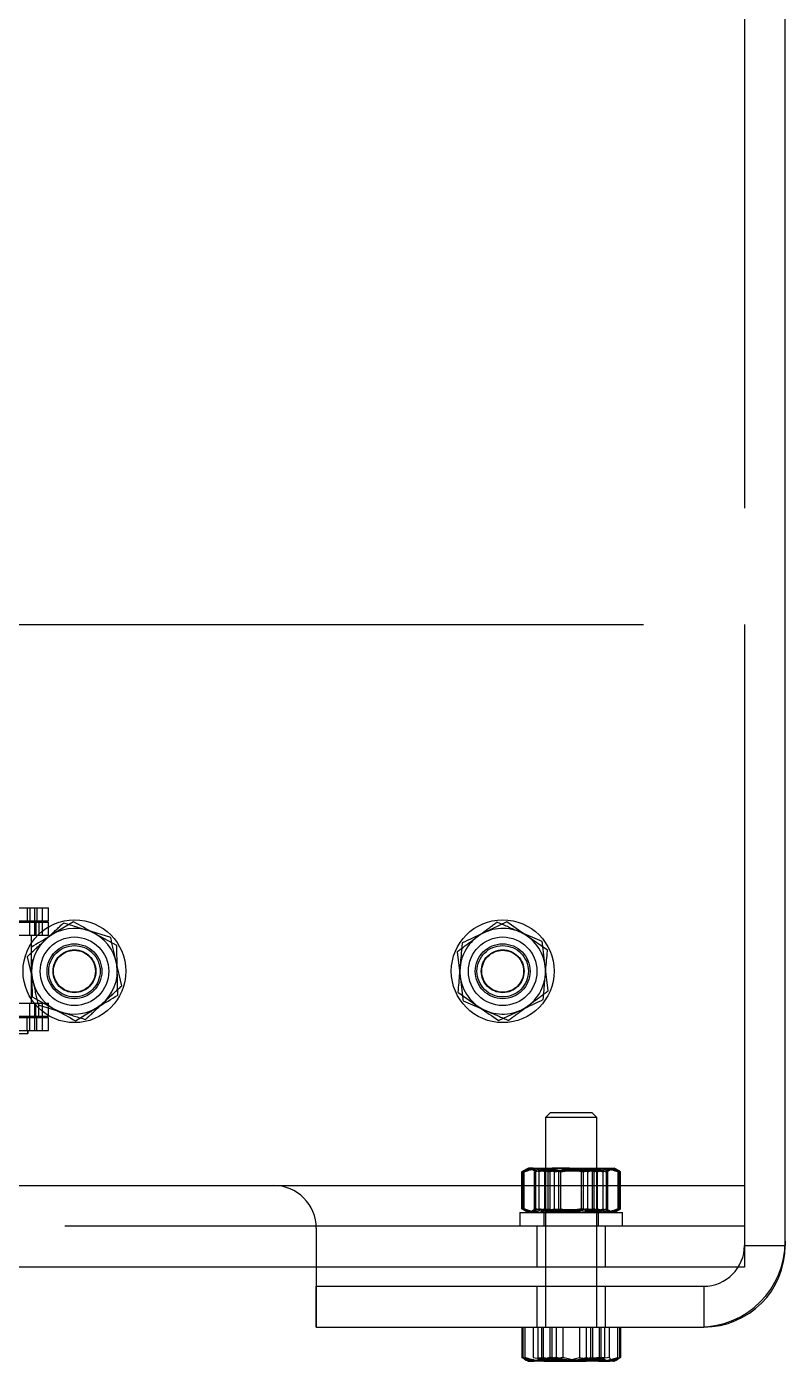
# Model space of a CAD drawing. Header units: metres. Extents: x 0 to 21025, y 0 to 14850.
# Drawn here: x 6456.7 to 6545.3, y 9035.6 to 9191.4 of the extents above; entities that cross this region are included whole.
import ezdxf

# ---------------------------------------------------------------- set-up
doc = ezdxf.new("R2010")
doc.units = ezdxf.units.M
doc.header["$LTSCALE"] = 25
doc.linetypes.add('HIDDEN2', pattern=[4.7625, 3.175, -1.5875])
doc.layers.add('SL4', color=4, linetype='Continuous')
doc.layers.add('ST1', color=7, linetype='HIDDEN2')

msp = doc.modelspace()

# ---------------------------------------------------------------- linework, layer by layer
at = {"layer": 'SL4'}
for p, q in [((6545.277, 9049.624), (6545.277, 9333.144)), ((6462.155, 9086.916), (6459.686, 9085.42)), ((6512.766, 9086.896), (6510.153, 9085.67)), ((6467.215, 9084.135), (6464.685, 9085.525)), ((6517.503, 9083.596), (6515.135, 9085.246)), ((6457.338, 9078.152), (6459.868, 9076.762)), ((6507.05, 9078.691), (6509.419, 9077.041)), ((6462.398, 9075.371), (6464.867, 9076.867)), ((6511.787, 9075.391), (6514.401, 9076.617)), ((6330.277, 9056.144), (6485.517, 9056.144)), ((6490.517, 9051.144), (6490.517, 9039.624)), ((6545.265, 9049.146), (6545.277, 9049.146)), ((6490.517, 9046.619), (5540.514, 9046.619)), ((6490.514, 9044.384), (6490.517, 9044.384)), ((6490.514, 9039.621), (6490.514, 9044.384)), ((6490.514, 9039.621), (6535.752, 9039.621)), ((6490.517, 9039.624), (6535.277, 9039.624)), ((6514.521, 9039.621), (6514.521, 9036.068)), ((6514.545, 9039.621), (6514.545, 9036.068)), ((6514.634, 9039.621), (6514.634, 9036.068)), ((6514.862, 9039.621), (6514.862, 9036.068)), ((6519.304, 9039.621), (6519.304, 9036.068)), ((6524.719, 9039.621), (6524.719, 9036.068)), ((6525.692, 9039.621), (6525.692, 9036.068)), ((6525.919, 9039.621), (6525.919, 9036.068)), ((6526.009, 9039.621), (6526.009, 9036.068)), ((6526.032, 9039.621), (6526.032, 9036.068)), ((6535.752, 9039.635), (6535.752, 9039.621)), ((6514.545, 9036.068), (6514.705, 9035.99)), ((6514.634, 9036.068), (6515.038, 9035.816)), ((6519.304, 9036.068), (6517.083, 9035.621)), ((6524.719, 9036.068), (6522.011, 9035.621)), ((6525.527, 9035.766), (6525.714, 9035.873)), ((6525.714, 9035.873), (6525.815, 9035.932)), ((6525.919, 9036.068), (6525.802, 9035.966)), ((6515.026, 9035.766), (6515.204, 9035.663)), ((6515.204, 9035.663), (6515.277, 9035.621)), ((6517.083, 9035.621), (6522.011, 9035.621)), ((6525.205, 9035.621), (6522.011, 9035.621)), ((6525.277, 9035.621), (6525.527, 9035.766))]:
    msp.add_line(p, q, dxfattribs=at)
for centre, radius, start, end in [((6462.277, 9081.144), 5, 61.20288, 121.20288), ((6512.277, 9081.144), 5, 115.13734, 175.13734), ((6512.277, 9081.144), 5, 55.13734, 115.13734), ((6462.277, 9081.144), 5, 121.20288, 181.20288), ((6462.277, 9081.144), 5, 1.20288, 61.20288), ((6512.277, 9081.144), 5, 355.13734, 55.13734), ((6462.277, 9081.144), 5, 181.20288, 241.20288), ((6462.277, 9081.144), 5, 301.20288, 1.20288), ((6512.277, 9081.144), 5, 175.13734, 235.13734), ((6512.277, 9081.144), 5, 295.13734, 355.13734), ((6462.277, 9081.144), 5, 241.20288, 301.20288), ((6512.277, 9081.144), 5, 235.13734, 295.13734), ((6485.517, 9051.144), 5, 0, 90), ((6535.277, 9049.624), 10, 270, 0), ((6535.752, 9049.146), 9.525, 270, 0)]:
    msp.add_arc(centre, radius, start, end, dxfattribs=at)
for points, knots in [([(6464.685, 9085.525), (6464.625, 9085.558), (6463.771, 9086.028), (6462.934, 9086.488), (6462.155, 9086.916)], [0, 0, 0, 0, 0.07020058, 1, 1, 1, 1]), ([(6510.153, 9085.67), (6510.091, 9085.641), (6509.208, 9085.227), (6508.343, 9084.821), (6507.539, 9084.444)], [0, 0, 0, 0, 0.0702006, 1, 1, 1, 1]), ([(6515.135, 9085.246), (6515.079, 9085.285), (6514.279, 9085.843), (6513.495, 9086.389), (6512.766, 9086.896)], [0, 0, 0, 0, 0.0702006, 1, 1, 1, 1]), ([(6459.686, 9085.42), (6459.628, 9085.385), (6458.794, 9084.88), (6457.977, 9084.385), (6457.217, 9083.925)], [0, 0, 0, 0, 0.07020058, 1, 1, 1, 1]), ([(6467.276, 9081.249), (6467.259, 9082.019), (6467.239, 9082.997), (6467.219, 9083.936), (6467.215, 9084.135)], [0, 0, 0, 0, 0.7889992, 1, 1, 1, 1]), ([(6507.539, 9084.444), (6507.523, 9084.246), (6507.443, 9083.31), (6507.36, 9082.336), (6507.295, 9081.567)], [0, 0, 0, 0, 0.2110008, 1, 1, 1, 1]), ([(6457.217, 9083.925), (6457.221, 9083.726), (6457.241, 9082.787), (6457.262, 9081.81), (6457.278, 9081.039)], [0, 0, 0, 0, 0.21100076, 1, 1, 1, 1]), ([(6517.259, 9080.72), (6517.324, 9081.488), (6517.407, 9082.462), (6517.487, 9083.398), (6517.503, 9083.596)], [0, 0, 0, 0, 0.7889992, 1, 1, 1, 1]), ([(6457.278, 9081.039), (6457.283, 9080.812), (6457.303, 9079.836), (6457.323, 9078.884), (6457.338, 9078.152)], [0, 0, 0, 0, 0.2318493, 1, 1, 1, 1]), ([(6467.336, 9078.362), (6467.321, 9079.094), (6467.301, 9080.046), (6467.28, 9081.022), (6467.276, 9081.249)], [0, 0, 0, 0, 0.7681507, 1, 1, 1, 1]), ([(6507.295, 9081.567), (6507.275, 9081.342), (6507.193, 9080.368), (6507.112, 9079.42), (6507.05, 9078.691)], [0, 0, 0, 0, 0.2318493, 1, 1, 1, 1]), ([(6517.014, 9077.843), (6517.076, 9078.572), (6517.157, 9079.521), (6517.239, 9080.494), (6517.259, 9080.72)], [0, 0, 0, 0, 0.7681507, 1, 1, 1, 1]), ([(6464.867, 9076.867), (6464.926, 9076.902), (6465.759, 9077.407), (6466.576, 9077.902), (6467.336, 9078.362)], [0, 0, 0, 0, 0.0702006, 1, 1, 1, 1]), ([(6514.401, 9076.617), (6514.463, 9076.646), (6515.345, 9077.06), (6516.21, 9077.466), (6517.014, 9077.843)], [0, 0, 0, 0, 0.0702006, 1, 1, 1, 1]), ([(6459.868, 9076.762), (6459.928, 9076.729), (6460.782, 9076.259), (6461.619, 9075.799), (6462.398, 9075.371)], [0, 0, 0, 0, 0.07020058, 1, 1, 1, 1]), ([(6509.419, 9077.041), (6509.475, 9077.002), (6510.275, 9076.445), (6511.058, 9075.899), (6511.787, 9075.391)], [0, 0, 0, 0, 0.0702006, 1, 1, 1, 1]), ([(6517.083, 9035.621), (6517.03, 9035.622), (6516.28, 9035.628), (6515.545, 9035.856), (6514.862, 9036.068)], [0, 0, 0, 0, 0.0702006, 1, 1, 1, 1]), ([(6522.011, 9035.621), (6521.947, 9035.622), (6521.033, 9035.628), (6520.137, 9035.856), (6519.304, 9036.068)], [0, 0, 0, 0, 0.0702006, 1, 1, 1, 1]), ([(6525.205, 9035.621), (6525.167, 9035.626), (6525.002, 9035.647), (6524.842, 9035.885), (6524.719, 9036.068)], [0, 0, 0, 0, 0.2318493, 1, 1, 1, 1]), ([(6525.692, 9036.068), (6525.658, 9036.012), (6525.5, 9035.749), (6525.335, 9035.677), (6525.205, 9035.621)], [0, 0, 0, 0, 0.2110008, 1, 1, 1, 1])]:
    msp.add_open_spline(points, degree=3, knots=knots, dxfattribs=at)
at = {"layer": 'ST1'}
for p, q in [((6540.514, 9333.621), (6540.514, 9049.146)), ((6330.271, 9121.619), (6540.514, 9121.619)), ((6540.514, 9121.619), (6540.514, 9056.144)), ((6453.831, 9088.541), (6457.642, 9088.541)), ((6456.746, 9088.541), (6456.746, 9087.021)), ((6457.077, 9088.541), (6457.077, 9087.021)), ((6457.642, 9088.541), (6457.87, 9088.541)), ((6457.642, 9087.021), (6457.642, 9088.541)), ((6457.87, 9088.541), (6457.87, 9087.021)), ((6457.87, 9088.541), (6459.229, 9088.541)), ((6458.541, 9087.021), (6458.541, 9088.541)), ((6459.229, 9087.021), (6459.229, 9088.541)), ((6453.831, 9087.021), (6457.642, 9087.021)), ((6455.536, 9086.869), (6457.642, 9086.869)), ((6457.024, 9086.869), (6457.024, 9085.349)), ((6457.642, 9087.021), (6457.87, 9087.021)), ((6457.642, 9086.869), (6459.229, 9086.869)), ((6457.642, 9085.349), (6457.642, 9086.869)), ((6457.782, 9086.869), (6457.782, 9085.349)), ((6457.87, 9087.021), (6459.229, 9087.021)), ((6458.127, 9086.869), (6458.127, 9085.349)), ((6458.541, 9085.349), (6458.541, 9086.869)), ((6459.229, 9085.349), (6459.229, 9086.869)), ((6466.51, 9085.07), (6463.751, 9085.921)), ((6516.901, 9084.601), (6514.248, 9085.739)), ((6455.536, 9085.349), (6457.642, 9085.349)), ((6457.269, 9077.419), (6457.269, 9085.349)), ((6457.642, 9085.349), (6459.229, 9085.349)), ((6456.76, 9082.846), (6457.402, 9080.032)), ((6506.971, 9083.42), (6507.312, 9080.553)), ((6467.793, 9079.441), (6467.151, 9082.255)), ((6517.583, 9078.868), (6517.242, 9081.734)), ((6455.536, 9077.419), (6457.642, 9077.419)), ((6457.024, 9077.419), (6457.024, 9075.899)), ((6457.573, 9077.419), (6459.229, 9077.419)), ((6457.642, 9075.899), (6457.642, 9077.419)), ((6457.782, 9075.899), (6457.782, 9077.419)), ((6458.044, 9077.217), (6460.802, 9076.366)), ((6458.127, 9075.899), (6458.127, 9077.419)), ((6458.541, 9075.899), (6458.541, 9077.419)), ((6459.229, 9075.899), (6459.229, 9077.419)), ((6507.653, 9077.686), (6510.306, 9076.548)), ((6453.831, 9075.747), (6457.642, 9075.747)), ((6455.536, 9075.899), (6457.642, 9075.899)), ((6456.746, 9074.227), (6456.746, 9075.747)), ((6457.077, 9074.227), (6457.077, 9075.747)), ((6457.642, 9075.899), (6459.229, 9075.899)), ((6457.642, 9075.747), (6457.87, 9075.747)), ((6457.642, 9074.227), (6457.642, 9075.747)), ((6457.87, 9074.227), (6457.87, 9075.747)), ((6457.87, 9075.747), (6459.229, 9075.747)), ((6458.541, 9074.227), (6458.541, 9075.747)), ((6459.229, 9074.227), (6459.229, 9075.747)), ((6453.831, 9074.227), (6457.642, 9074.227)), ((6455.247, 9073.894), (6456.834, 9073.894)), ((6456.834, 9073.894), (6456.834, 9074.227)), ((6456.861, 9073.894), (6456.834, 9073.894)), ((6456.861, 9073.894), (6456.861, 9074.227)), ((6457.642, 9074.227), (6457.87, 9074.227)), ((6457.87, 9074.227), (6459.229, 9074.227)), ((6517.831, 9064.621), (6517.277, 9064.067)), ((6523.277, 9064.067), (6517.277, 9064.067)), ((6517.277, 9064.067), (6517.277, 9039.621)), ((6522.722, 9064.621), (6517.831, 9064.621)), ((6523.277, 9064.067), (6522.722, 9064.621)), ((6523.277, 9039.621), (6523.277, 9064.067)), ((6514.508, 9053.428), (6514.508, 9057.734)), ((6514.965, 9057.916), (6514.596, 9057.734)), ((6514.596, 9053.428), (6514.596, 9057.734)), ((6515.277, 9058.181), (6514.612, 9057.797)), ((6514.717, 9053.428), (6514.717, 9057.734)), ((6514.785, 9053.428), (6514.785, 9057.734)), ((6515.277, 9058.181), (6515.853, 9058.181)), ((6516.148, 9057.734), (6515.433, 9058.181)), ((6516.543, 9057.734), (6515.57, 9058.181)), ((6517.198, 9057.734), (6515.853, 9058.181)), ((6515.853, 9058.181), (6520.083, 9058.181)), ((6515.987, 9053.428), (6515.987, 9057.734)), ((6516.148, 9053.428), (6516.148, 9057.734)), ((6516.543, 9053.428), (6516.543, 9057.734)), ((6517.198, 9053.428), (6517.198, 9057.734)), ((6517.277, 9058.181), (6517.777, 9057.831)), ((6517.586, 9057.734), (6520.471, 9058.181)), ((6517.586, 9053.428), (6517.586, 9057.734)), ((6522.392, 9057.831), (6517.777, 9057.831)), ((6517.777, 9057.831), (6517.777, 9053.357)), ((6518.329, 9057.734), (6521.169, 9058.181)), ((6518.329, 9053.428), (6518.329, 9057.734)), ((6521.478, 9057.734), (6518.733, 9058.181)), ((6518.846, 9057.734), (6521.626, 9058.181)), ((6518.846, 9053.428), (6518.846, 9057.734)), ((6521.707, 9057.734), (6518.928, 9058.181)), ((6519.075, 9057.734), (6521.821, 9058.181)), ((6519.075, 9053.428), (6519.075, 9057.734)), ((6522.224, 9057.734), (6519.384, 9058.181)), ((6522.967, 9057.734), (6520.083, 9058.181)), ((6520.083, 9058.181), (6524.506, 9058.181)), ((6521.478, 9053.428), (6521.478, 9057.734)), ((6521.707, 9053.428), (6521.707, 9057.734)), ((6522.224, 9053.428), (6522.224, 9057.734)), ((6522.777, 9057.831), (6522.392, 9057.831)), ((6522.777, 9057.831), (6523.277, 9058.181)), ((6522.777, 9053.357), (6522.777, 9057.831)), ((6522.967, 9053.428), (6522.967, 9057.734)), ((6523.355, 9057.734), (6524.701, 9058.181)), ((6523.355, 9053.428), (6523.355, 9057.734)), ((6524.01, 9057.734), (6524.984, 9058.181)), ((6524.01, 9053.428), (6524.01, 9057.734)), ((6524.405, 9057.734), (6525.121, 9058.181)), ((6524.405, 9053.428), (6524.405, 9057.734)), ((6524.506, 9058.181), (6525.277, 9058.181)), ((6524.566, 9053.428), (6524.566, 9057.734)), ((6525.941, 9057.797), (6525.277, 9058.181)), ((6525.768, 9053.428), (6525.768, 9057.734)), ((6525.836, 9053.428), (6525.836, 9057.734)), ((6525.929, 9057.776), (6526.046, 9057.734)), ((6525.957, 9053.428), (6525.957, 9057.734)), ((6526.046, 9053.428), (6526.046, 9057.734)), ((6485.517, 9056.144), (6540.514, 9056.144)), ((6514.277, 9052.981), (6526.277, 9052.981)), ((6514.277, 9052.981), (6514.277, 9051.381)), ((6514.965, 9053.247), (6514.596, 9053.428)), ((6514.612, 9053.365), (6515.277, 9052.981)), ((6516.148, 9053.428), (6515.433, 9052.981)), ((6516.543, 9053.428), (6515.57, 9052.981)), ((6517.198, 9053.428), (6515.853, 9052.981)), ((6517.077, 9052.981), (6517.077, 9051.381)), ((6517.777, 9053.357), (6517.277, 9053.006)), ((6517.277, 9053.006), (6522.815, 9053.006)), ((6517.277, 9053.006), (6517.277, 9052.981)), ((6517.586, 9053.428), (6520.471, 9052.981)), ((6517.777, 9053.357), (6522.777, 9053.357)), ((6518.329, 9053.428), (6521.169, 9052.981)), ((6521.478, 9053.428), (6518.733, 9052.981)), ((6518.846, 9053.428), (6521.626, 9052.981)), ((6521.707, 9053.428), (6518.928, 9052.981)), ((6519.075, 9053.428), (6521.821, 9052.981)), ((6522.224, 9053.428), (6519.384, 9052.981)), ((6522.967, 9053.428), (6520.083, 9052.981)), ((6523.277, 9053.006), (6522.777, 9053.357)), ((6522.815, 9053.006), (6523.277, 9053.006)), ((6523.277, 9052.981), (6523.277, 9053.006)), ((6523.355, 9053.428), (6524.701, 9052.981)), ((6523.477, 9051.381), (6523.477, 9052.981)), ((6524.01, 9053.428), (6524.984, 9052.981)), ((6524.405, 9053.428), (6525.121, 9052.981)), ((6525.277, 9052.981), (6525.941, 9053.365)), ((6525.929, 9053.386), (6526.046, 9053.428)), ((6526.277, 9051.381), (6526.277, 9052.981)), ((6540.514, 9051.381), (5540.514, 9051.381)), ((6516.277, 9051.381), (6516.277, 9046.619)), ((6524.277, 9046.619), (6524.277, 9051.381)), ((6540.514, 9049.146), (6545.277, 9049.146)), ((6540.514, 9049.146), (6540.514, 9046.619)), ((6540.514, 9049.146), (6545.265, 9049.146)), ((6545.277, 9049.624), (6545.277, 9049.146)), ((6540.514, 9046.619), (6490.517, 9046.619)), ((6490.517, 9044.384), (6535.752, 9044.384)), ((6516.277, 9044.384), (6516.277, 9039.621)), ((6524.277, 9039.621), (6524.277, 9044.384)), ((6535.752, 9044.384), (6535.752, 9039.621)), ((6535.752, 9044.384), (6535.752, 9039.635)), ((6515.835, 9039.621), (6515.835, 9036.068)), ((6516.396, 9039.621), (6516.396, 9036.068)), ((6516.813, 9039.621), (6516.813, 9036.068)), ((6517.004, 9039.621), (6517.004, 9036.068)), ((6517.794, 9039.621), (6517.794, 9036.068)), ((6518.009, 9039.621), (6518.009, 9036.068)), ((6518.515, 9039.621), (6518.515, 9036.068)), ((6521.25, 9039.621), (6521.25, 9036.068)), ((6522.038, 9039.621), (6522.038, 9036.068)), ((6522.545, 9039.621), (6522.545, 9036.068)), ((6522.759, 9039.621), (6522.759, 9036.068)), ((6523.55, 9039.621), (6523.55, 9036.068)), ((6523.741, 9039.621), (6523.741, 9036.068)), ((6524.158, 9039.621), (6524.158, 9036.068)), ((6514.521, 9036.068), (6514.758, 9035.963)), ((6514.705, 9035.99), (6514.857, 9035.917)), ((6514.739, 9035.932), (6514.84, 9035.873)), ((6514.84, 9035.873), (6515.026, 9035.766)), ((6515.835, 9036.068), (6518.542, 9035.621)), ((6517.794, 9036.068), (6516.158, 9035.621)), ((6518.009, 9036.068), (6516.277, 9035.621)), ((6516.396, 9036.068), (6519.217, 9035.621)), ((6518.515, 9036.068), (6516.575, 9035.621)), ((6516.813, 9036.068), (6519.679, 9035.621)), ((6517.004, 9036.068), (6519.881, 9035.621)), ((6523.55, 9036.068), (6520.672, 9035.621)), ((6523.741, 9036.068), (6520.875, 9035.621)), ((6521.25, 9036.068), (6523.471, 9035.621)), ((6524.158, 9036.068), (6521.336, 9035.621)), ((6522.038, 9036.068), (6523.979, 9035.621)), ((6522.545, 9036.068), (6524.277, 9035.621)), ((6522.759, 9036.068), (6524.396, 9035.621)), ((6515.277, 9035.621), (6515.348, 9035.621)), ((6517.083, 9035.621), (6515.28, 9035.621)), ((6525.205, 9035.621), (6525.277, 9035.621))]:
    msp.add_line(p, q, dxfattribs=at)
for centre, radius in [((6462.277, 9081.144), 6), ((6512.277, 9081.144), 6), ((6462.277, 9081.144), 4), ((6462.277, 9081.144), 3.2), ((6462.277, 9081.144), 3), ((6512.277, 9081.144), 4), ((6512.277, 9081.144), 3.2), ((6512.277, 9081.144), 3), ((6462.277, 9081.144), 2.5), ((6462.277, 9081.144), 2.446), ((6512.277, 9081.144), 2.5), ((6512.277, 9081.144), 2.446)]:
    msp.add_circle(centre, radius, dxfattribs=at)
msp.add_arc((6535.752, 9049.146), 4.763, 270, 0, dxfattribs=at)
for points, knots in [([(6458.876, 9084.809), (6459.069, 9084.988), (6459.785, 9085.652), (6460.483, 9086.299), (6460.993, 9086.773)], [0, 0, 0, 0, 0.2686336, 1, 1, 1, 1]), ([(6463.751, 9085.921), (6463.686, 9085.941), (6462.754, 9086.229), (6461.841, 9086.511), (6460.993, 9086.773)], [0, 0, 0, 0, 0.0702006, 1, 1, 1, 1]), ([(6509.283, 9085.148), (6509.493, 9085.305), (6510.276, 9085.89), (6511.037, 9086.46), (6511.595, 9086.877)], [0, 0, 0, 0, 0.2686336, 1, 1, 1, 1]), ([(6514.248, 9085.739), (6514.185, 9085.766), (6513.289, 9086.15), (6512.411, 9086.527), (6511.595, 9086.877)], [0, 0, 0, 0, 0.0702006, 1, 1, 1, 1]), ([(6456.76, 9082.846), (6456.938, 9083.011), (6457.627, 9083.651), (6458.344, 9084.316), (6458.876, 9084.809)], [0, 0, 0, 0, 0.2575513, 1, 1, 1, 1]), ([(6467.151, 9082.255), (6467.136, 9082.322), (6466.919, 9083.273), (6466.707, 9084.204), (6466.51, 9085.07)], [0, 0, 0, 0, 0.0702006, 1, 1, 1, 1]), ([(6506.971, 9083.42), (6507.165, 9083.565), (6507.918, 9084.128), (6508.701, 9084.714), (6509.283, 9085.148)], [0, 0, 0, 0, 0.2575513, 1, 1, 1, 1]), ([(6517.242, 9081.734), (6517.234, 9081.802), (6517.118, 9082.77), (6517.006, 9083.719), (6516.901, 9084.601)], [0, 0, 0, 0, 0.0702006, 1, 1, 1, 1]), ([(6457.402, 9080.032), (6457.417, 9079.965), (6457.634, 9079.015), (6457.846, 9078.083), (6458.044, 9077.217)], [0, 0, 0, 0, 0.0702006, 1, 1, 1, 1]), ([(6465.677, 9077.478), (6465.869, 9077.656), (6466.586, 9078.321), (6467.283, 9078.968), (6467.793, 9079.441)], [0, 0, 0, 0, 0.26863361, 1, 1, 1, 1]), ([(6507.312, 9080.553), (6507.32, 9080.485), (6507.435, 9079.517), (6507.548, 9078.568), (6507.653, 9077.686)], [0, 0, 0, 0, 0.0702006, 1, 1, 1, 1]), ([(6515.271, 9077.139), (6515.481, 9077.296), (6516.263, 9077.881), (6517.025, 9078.451), (6517.583, 9078.868)], [0, 0, 0, 0, 0.2686336, 1, 1, 1, 1]), ([(6460.802, 9076.366), (6460.868, 9076.346), (6461.799, 9076.058), (6462.712, 9075.777), (6463.561, 9075.515)], [0, 0, 0, 0, 0.0702006, 1, 1, 1, 1]), ([(6463.561, 9075.515), (6463.738, 9075.679), (6464.428, 9076.319), (6465.145, 9076.984), (6465.677, 9077.478)], [0, 0, 0, 0, 0.2575513, 1, 1, 1, 1]), ([(6510.306, 9076.548), (6510.368, 9076.522), (6511.264, 9076.137), (6512.142, 9075.761), (6512.959, 9075.41)], [0, 0, 0, 0, 0.0702006, 1, 1, 1, 1]), ([(6512.959, 9075.41), (6513.153, 9075.556), (6513.906, 9076.119), (6514.689, 9076.704), (6515.271, 9077.139)], [0, 0, 0, 0, 0.2575513, 1, 1, 1, 1]), ([(6515.853, 9058.181), (6515.821, 9058.181), (6515.367, 9058.174), (6514.921, 9057.946), (6514.508, 9057.734)], [0, 0, 0, 0, 0.0702006, 1, 1, 1, 1]), ([(6514.508, 9057.734), (6514.637, 9057.802), (6515.138, 9058.064), (6515.66, 9058.131), (6516.047, 9058.181)], [0, 0, 0, 0, 0.2575513, 1, 1, 1, 1]), ([(6514.596, 9057.734), (6514.753, 9057.802), (6515.361, 9058.064), (6515.993, 9058.131), (6516.463, 9058.181)], [0, 0, 0, 0, 0.2575513, 1, 1, 1, 1]), ([(6514.717, 9057.734), (6514.891, 9057.802), (6515.563, 9058.064), (6516.263, 9058.131), (6516.782, 9058.181)], [0, 0, 0, 0, 0.2575513, 1, 1, 1, 1]), ([(6514.785, 9057.734), (6514.965, 9057.802), (6515.665, 9058.064), (6516.391, 9058.131), (6516.93, 9058.181)], [0, 0, 0, 0, 0.2575513, 1, 1, 1, 1]), ([(6515.433, 9058.181), (6515.416, 9058.181), (6515.309, 9058.181), (6515.204, 9058.083), (6515.116, 9058.001)], [0, 0, 0, 0, 0.1588467, 1, 1, 1, 1]), ([(6515.386, 9058.181), (6515.372, 9058.181), (6515.297, 9058.182), (6515.224, 9058.102), (6515.165, 9058.037)], [0, 0, 0, 0, 0.1913001, 1, 1, 1, 1]), ([(6518.733, 9058.181), (6518.668, 9058.181), (6517.74, 9058.174), (6516.832, 9057.946), (6515.987, 9057.734)], [0, 0, 0, 0, 0.0702006, 1, 1, 1, 1]), ([(6516.047, 9058.181), (6516.187, 9058.174), (6516.708, 9058.15), (6517.215, 9057.91), (6517.586, 9057.734)], [0, 0, 0, 0, 0.2686336, 1, 1, 1, 1]), ([(6518.928, 9058.181), (6518.862, 9058.181), (6517.923, 9058.174), (6517.003, 9057.946), (6516.148, 9057.734)], [0, 0, 0, 0, 0.0702006, 1, 1, 1, 1]), ([(6516.463, 9058.181), (6516.632, 9058.174), (6517.264, 9058.15), (6517.879, 9057.91), (6518.329, 9057.734)], [0, 0, 0, 0, 0.2686336, 1, 1, 1, 1]), ([(6519.384, 9058.181), (6519.317, 9058.181), (6518.357, 9058.174), (6517.417, 9057.946), (6516.543, 9057.734)], [0, 0, 0, 0, 0.0702006, 1, 1, 1, 1]), ([(6516.782, 9058.181), (6516.969, 9058.174), (6517.668, 9058.15), (6518.348, 9057.91), (6518.846, 9057.734)], [0, 0, 0, 0, 0.2686336, 1, 1, 1, 1]), ([(6516.93, 9058.181), (6517.125, 9058.174), (6517.851, 9058.15), (6518.558, 9057.91), (6519.075, 9057.734)], [0, 0, 0, 0, 0.2686336, 1, 1, 1, 1]), ([(6520.083, 9058.181), (6520.014, 9058.181), (6519.04, 9058.174), (6518.086, 9057.946), (6517.198, 9057.734)], [0, 0, 0, 0, 0.0702006, 1, 1, 1, 1]), ([(6520.471, 9058.181), (6520.539, 9058.181), (6521.513, 9058.174), (6522.468, 9057.946), (6523.355, 9057.734)], [0, 0, 0, 0, 0.0702006, 1, 1, 1, 1]), ([(6521.169, 9058.181), (6521.237, 9058.181), (6522.196, 9058.174), (6523.136, 9057.946), (6524.01, 9057.734)], [0, 0, 0, 0, 0.0702006, 1, 1, 1, 1]), ([(6521.478, 9057.734), (6521.658, 9057.802), (6522.357, 9058.064), (6523.084, 9058.131), (6523.623, 9058.181)], [0, 0, 0, 0, 0.2575513, 1, 1, 1, 1]), ([(6521.626, 9058.181), (6521.692, 9058.181), (6522.63, 9058.174), (6523.55, 9057.946), (6524.405, 9057.734)], [0, 0, 0, 0, 0.0702006, 1, 1, 1, 1]), ([(6521.707, 9057.734), (6521.881, 9057.802), (6522.554, 9058.064), (6523.253, 9058.131), (6523.772, 9058.181)], [0, 0, 0, 0, 0.2575513, 1, 1, 1, 1]), ([(6521.821, 9058.181), (6521.886, 9058.181), (6522.813, 9058.174), (6523.722, 9057.946), (6524.566, 9057.734)], [0, 0, 0, 0, 0.0702006, 1, 1, 1, 1]), ([(6522.224, 9057.734), (6522.381, 9057.802), (6522.989, 9058.064), (6523.621, 9058.131), (6524.091, 9058.181)], [0, 0, 0, 0, 0.25755135, 1, 1, 1, 1]), ([(6522.967, 9057.734), (6523.096, 9057.802), (6523.598, 9058.064), (6524.119, 9058.131), (6524.506, 9058.181)], [0, 0, 0, 0, 0.2575513, 1, 1, 1, 1]), ([(6523.623, 9058.181), (6523.818, 9058.174), (6524.544, 9058.15), (6525.251, 9057.91), (6525.768, 9057.734)], [0, 0, 0, 0, 0.2686336, 1, 1, 1, 1]), ([(6523.772, 9058.181), (6523.959, 9058.174), (6524.658, 9058.15), (6525.338, 9057.91), (6525.836, 9057.734)], [0, 0, 0, 0, 0.26863361, 1, 1, 1, 1]), ([(6524.091, 9058.181), (6524.261, 9058.174), (6524.892, 9058.15), (6525.507, 9057.91), (6525.957, 9057.734)], [0, 0, 0, 0, 0.2686336, 1, 1, 1, 1]), ([(6524.506, 9058.181), (6524.646, 9058.174), (6525.167, 9058.15), (6525.675, 9057.91), (6526.046, 9057.734)], [0, 0, 0, 0, 0.2686336, 1, 1, 1, 1]), ([(6524.984, 9058.181), (6525.007, 9058.181), (6525.211, 9058.179), (6525.411, 9058.039), (6525.589, 9057.916)], [0, 0, 0, 0, 0.1130432, 1, 1, 1, 1]), ([(6525.121, 9058.181), (6525.138, 9058.181), (6525.244, 9058.181), (6525.349, 9058.083), (6525.437, 9058.001)], [0, 0, 0, 0, 0.1588467, 1, 1, 1, 1]), ([(6525.167, 9058.181), (6525.181, 9058.181), (6525.256, 9058.182), (6525.329, 9058.102), (6525.388, 9058.037)], [0, 0, 0, 0, 0.1913001, 1, 1, 1, 1]), ([(6515.853, 9052.981), (6515.821, 9052.982), (6515.367, 9052.988), (6514.921, 9053.216), (6514.508, 9053.428)], [0, 0, 0, 0, 0.0702006, 1, 1, 1, 1]), ([(6514.508, 9053.428), (6514.637, 9053.36), (6515.138, 9053.098), (6515.66, 9053.031), (6516.047, 9052.981)], [0, 0, 0, 0, 0.2575513, 1, 1, 1, 1]), ([(6514.596, 9053.428), (6514.753, 9053.36), (6515.361, 9053.098), (6515.993, 9053.031), (6516.463, 9052.981)], [0, 0, 0, 0, 0.25755135, 1, 1, 1, 1]), ([(6514.717, 9053.428), (6514.891, 9053.36), (6515.563, 9053.098), (6516.263, 9053.031), (6516.782, 9052.981)], [0, 0, 0, 0, 0.2575513, 1, 1, 1, 1]), ([(6514.785, 9053.428), (6514.965, 9053.36), (6515.665, 9053.098), (6516.391, 9053.031), (6516.93, 9052.981)], [0, 0, 0, 0, 0.2575513, 1, 1, 1, 1]), ([(6518.733, 9052.981), (6518.668, 9052.982), (6517.74, 9052.988), (6516.832, 9053.216), (6515.987, 9053.428)], [0, 0, 0, 0, 0.0702006, 1, 1, 1, 1]), ([(6516.047, 9052.981), (6516.187, 9052.988), (6516.708, 9053.012), (6517.215, 9053.252), (6517.586, 9053.428)], [0, 0, 0, 0, 0.2686336, 1, 1, 1, 1]), ([(6518.928, 9052.981), (6518.862, 9052.982), (6517.923, 9052.988), (6517.003, 9053.216), (6516.148, 9053.428)], [0, 0, 0, 0, 0.0702006, 1, 1, 1, 1]), ([(6516.463, 9052.981), (6516.632, 9052.988), (6517.264, 9053.012), (6517.879, 9053.252), (6518.329, 9053.428)], [0, 0, 0, 0, 0.2686336, 1, 1, 1, 1]), ([(6519.384, 9052.981), (6519.317, 9052.982), (6518.357, 9052.988), (6517.417, 9053.216), (6516.543, 9053.428)], [0, 0, 0, 0, 0.0702006, 1, 1, 1, 1]), ([(6516.782, 9052.981), (6516.969, 9052.988), (6517.668, 9053.012), (6518.348, 9053.252), (6518.846, 9053.428)], [0, 0, 0, 0, 0.2686336, 1, 1, 1, 1]), ([(6516.93, 9052.981), (6517.125, 9052.988), (6517.851, 9053.012), (6518.558, 9053.252), (6519.075, 9053.428)], [0, 0, 0, 0, 0.2686336, 1, 1, 1, 1]), ([(6520.083, 9052.981), (6520.014, 9052.982), (6519.04, 9052.988), (6518.086, 9053.216), (6517.198, 9053.428)], [0, 0, 0, 0, 0.0702006, 1, 1, 1, 1]), ([(6520.471, 9052.981), (6520.539, 9052.982), (6521.513, 9052.988), (6522.468, 9053.216), (6523.355, 9053.428)], [0, 0, 0, 0, 0.0702006, 1, 1, 1, 1]), ([(6521.169, 9052.981), (6521.237, 9052.982), (6522.196, 9052.988), (6523.136, 9053.216), (6524.01, 9053.428)], [0, 0, 0, 0, 0.07020058, 1, 1, 1, 1]), ([(6521.478, 9053.428), (6521.658, 9053.36), (6522.357, 9053.098), (6523.084, 9053.031), (6523.623, 9052.981)], [0, 0, 0, 0, 0.2575513, 1, 1, 1, 1]), ([(6521.626, 9052.981), (6521.692, 9052.982), (6522.63, 9052.988), (6523.55, 9053.216), (6524.405, 9053.428)], [0, 0, 0, 0, 0.0702006, 1, 1, 1, 1]), ([(6521.707, 9053.428), (6521.881, 9053.36), (6522.554, 9053.098), (6523.253, 9053.031), (6523.772, 9052.981)], [0, 0, 0, 0, 0.2575513, 1, 1, 1, 1]), ([(6521.821, 9052.981), (6521.886, 9052.982), (6522.813, 9052.988), (6523.722, 9053.216), (6524.566, 9053.428)], [0, 0, 0, 0, 0.0702006, 1, 1, 1, 1]), ([(6522.224, 9053.428), (6522.381, 9053.36), (6522.989, 9053.098), (6523.621, 9053.031), (6524.091, 9052.981)], [0, 0, 0, 0, 0.2575513, 1, 1, 1, 1]), ([(6522.967, 9053.428), (6523.096, 9053.36), (6523.598, 9053.098), (6524.119, 9053.031), (6524.506, 9052.981)], [0, 0, 0, 0, 0.2575513, 1, 1, 1, 1]), ([(6523.623, 9052.981), (6523.818, 9052.988), (6524.544, 9053.012), (6525.251, 9053.252), (6525.768, 9053.428)], [0, 0, 0, 0, 0.2686336, 1, 1, 1, 1]), ([(6523.772, 9052.981), (6523.959, 9052.988), (6524.658, 9053.012), (6525.338, 9053.252), (6525.836, 9053.428)], [0, 0, 0, 0, 0.2686336, 1, 1, 1, 1]), ([(6524.091, 9052.981), (6524.261, 9052.988), (6524.892, 9053.012), (6525.507, 9053.252), (6525.957, 9053.428)], [0, 0, 0, 0, 0.2686336, 1, 1, 1, 1]), ([(6524.506, 9052.981), (6524.646, 9052.988), (6525.167, 9053.012), (6525.675, 9053.252), (6526.046, 9053.428)], [0, 0, 0, 0, 0.2686336, 1, 1, 1, 1]), ([(6516.158, 9035.621), (6516.119, 9035.622), (6515.566, 9035.628), (6515.025, 9035.856), (6514.521, 9036.068)], [0, 0, 0, 0, 0.07020058, 1, 1, 1, 1]), ([(6516.277, 9035.621), (6516.236, 9035.622), (6515.651, 9035.628), (6515.078, 9035.856), (6514.545, 9036.068)], [0, 0, 0, 0, 0.0702006, 1, 1, 1, 1]), ([(6516.575, 9035.621), (6516.529, 9035.622), (6515.874, 9035.628), (6515.231, 9035.856), (6514.634, 9036.068)], [0, 0, 0, 0, 0.0702006, 1, 1, 1, 1]), ([(6514.862, 9036.068), (6514.985, 9035.885), (6515.145, 9035.647), (6515.31, 9035.626), (6515.348, 9035.621)], [0, 0, 0, 0, 0.76815073, 1, 1, 1, 1]), ([(6515.038, 9035.816), (6515.127, 9035.747), (6515.285, 9035.627), (6515.446, 9035.623), (6515.515, 9035.621)], [0, 0, 0, 0, 0.5709219, 1, 1, 1, 1]), ([(6515.081, 9035.82), (6515.21, 9035.749), (6515.435, 9035.627), (6515.665, 9035.623), (6515.762, 9035.621)], [0, 0, 0, 0, 0.5762172, 1, 1, 1, 1]), ([(6515.679, 9035.621), (6515.981, 9035.677), (6516.365, 9035.749), (6516.735, 9036.012), (6516.813, 9036.068)], [0, 0, 0, 0, 0.7889992, 1, 1, 1, 1]), ([(6515.762, 9035.621), (6516.094, 9035.677), (6516.514, 9035.749), (6516.918, 9036.012), (6517.004, 9036.068)], [0, 0, 0, 0, 0.7889992, 1, 1, 1, 1]), ([(6520.672, 9035.621), (6520.604, 9035.622), (6519.632, 9035.628), (6518.68, 9035.856), (6517.794, 9036.068)], [0, 0, 0, 0, 0.0702006, 1, 1, 1, 1]), ([(6520.875, 9035.621), (6520.807, 9035.622), (6519.839, 9035.628), (6518.891, 9035.856), (6518.009, 9036.068)], [0, 0, 0, 0, 0.0702006, 1, 1, 1, 1]), ([(6521.336, 9035.621), (6521.27, 9035.622), (6520.317, 9035.628), (6519.383, 9035.856), (6518.515, 9036.068)], [0, 0, 0, 0, 0.0702006, 1, 1, 1, 1]), ([(6518.542, 9035.621), (6518.606, 9035.622), (6519.521, 9035.628), (6520.417, 9035.856), (6521.25, 9036.068)], [0, 0, 0, 0, 0.0702006, 1, 1, 1, 1]), ([(6519.217, 9035.621), (6519.284, 9035.622), (6520.236, 9035.628), (6521.17, 9035.856), (6522.038, 9036.068)], [0, 0, 0, 0, 0.0702006, 1, 1, 1, 1]), ([(6519.679, 9035.621), (6519.747, 9035.622), (6520.714, 9035.628), (6521.663, 9035.856), (6522.545, 9036.068)], [0, 0, 0, 0, 0.0702006, 1, 1, 1, 1]), ([(6519.881, 9035.621), (6519.95, 9035.622), (6520.921, 9035.628), (6521.874, 9035.856), (6522.759, 9036.068)], [0, 0, 0, 0, 0.0702006, 1, 1, 1, 1]), ([(6523.471, 9035.621), (6523.523, 9035.622), (6524.273, 9035.628), (6525.008, 9035.856), (6525.692, 9036.068)], [0, 0, 0, 0, 0.0702006, 1, 1, 1, 1]), ([(6524.791, 9035.621), (6524.694, 9035.626), (6524.274, 9035.647), (6523.864, 9035.885), (6523.55, 9036.068)], [0, 0, 0, 0, 0.2318493, 1, 1, 1, 1]), ([(6524.875, 9035.621), (6524.786, 9035.626), (6524.402, 9035.647), (6524.028, 9035.885), (6523.741, 9036.068)], [0, 0, 0, 0, 0.2318493, 1, 1, 1, 1]), ([(6523.979, 9035.621), (6524.025, 9035.622), (6524.68, 9035.628), (6525.322, 9035.856), (6525.919, 9036.068)], [0, 0, 0, 0, 0.07020058, 1, 1, 1, 1]), ([(6524.277, 9035.621), (6524.318, 9035.622), (6524.903, 9035.628), (6525.476, 9035.856), (6526.009, 9036.068)], [0, 0, 0, 0, 0.0702006, 1, 1, 1, 1]), ([(6524.396, 9035.621), (6524.434, 9035.622), (6524.987, 9035.628), (6525.529, 9035.856), (6526.032, 9036.068)], [0, 0, 0, 0, 0.0702006, 1, 1, 1, 1]), ([(6526.032, 9036.068), (6525.947, 9036.012), (6525.543, 9035.749), (6525.122, 9035.677), (6524.791, 9035.621)], [0, 0, 0, 0, 0.2110008, 1, 1, 1, 1]), ([(6526.009, 9036.068), (6525.931, 9036.012), (6525.562, 9035.749), (6525.178, 9035.677), (6524.875, 9035.621)], [0, 0, 0, 0, 0.2110008, 1, 1, 1, 1]), ([(6525.802, 9035.966), (6525.78, 9035.947), (6525.532, 9035.726), (6525.274, 9035.671), (6525.038, 9035.621)], [0, 0, 0, 0, 0.08697832, 1, 1, 1, 1]), ([(6515.172, 9035.764), (6515.251, 9035.718), (6515.418, 9035.621), (6515.589, 9035.621), (6515.679, 9035.621)], [0, 0, 0, 0, 0.4788704, 1, 1, 1, 1])]:
    msp.add_open_spline(points, degree=3, knots=knots, dxfattribs=at)

doc.saveas('drawing.dxf')
